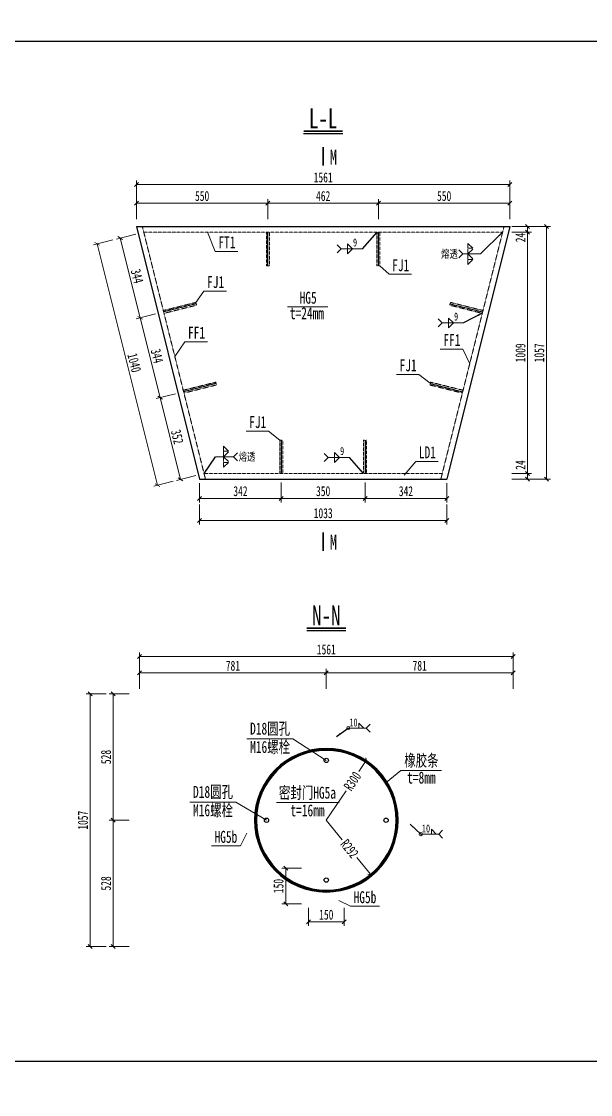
# Model space of a CAD drawing. Header units: millimetres. Extents: x -60009 to 63758, y -2164 to 95433.
# Drawn here: x 21420 to 23798, y 30159 to 34644 of the extents above; entities that cross this region are included whole.
import ezdxf
from ezdxf.enums import TextEntityAlignment as Align

# ---------------------------------------------------------------- set-up
doc = ezdxf.new("R2010")
doc.units = ezdxf.units.MM
doc.linetypes.add('DASHED', pattern=[0.75, 0.5, -0.25])
doc.layers.get('Defpoints').update_dxf_attribs({"color": 8})
for name, color, linetype, lineweight in [('Dim', 4, 'Continuous', 15), ('文字', 7, 'Continuous', 15), ('标注线及字体', 2, 'Continuous', 15), ('粗线', 3, 'Continuous', 35), ('细实线', 4, 'Continuous', 15), ('虚线', 7, 'DASHED', 15), ('钢板粗线', 1, 'Continuous', 25)]:
    doc.layers.add(name, color=color, linetype=linetype, lineweight=lineweight)
doc.layers.add('Text', color=4, linetype='Continuous')
doc.styles.add('111', font='仿宋_GB2312.TTF', dxfattribs={"width": 0.7})
doc.styles.add('BM_Dim', font='仿宋_GB2312.TTF', dxfattribs={"width": 0.85})
doc.styles.add('SMEDI', font='仿宋_GB2312.TTF', dxfattribs={"width": 0.75})
doc.styles.get("Standard").update_dxf_attribs({"font": '仿宋_GB2312.TTF'})
doc.dimstyles.new('200', dxfattribs={"dimscale": 0, "dimtxt": 2.5, "dimasz": 1, "dimexe": 1, "dimexo": 1, "dimgap": 0.6, "dimtad": 1, "dimdec": 0, "dimdsep": 46, "dimtxsty": '111', "dimblk": 'OBLIQUE', "dimcen": 0, "dimclrd": 4, "dimclre": 4, "dimclrt": 4, "dimadec": 1, "dimazin": 2, "dimtfac": 1, "dimtdec": 0, "dimtix": 1, "dimtmove": 2, "dimatfit": 3, "dimfxl": 4, "dimfxlon": 1, "dimtolj": 1, "dimlwd": -1, "dimlwe": -1, "dimarcsym": 0})
doc.dimstyles.new('MSteel_1.0_1.0', dxfattribs={"dimtxt": 3, "dimasz": 1.2, "dimexe": 1, "dimexo": 1, "dimgap": 1, "dimtad": 3, "dimtoh": 1, "dimdec": 0, "dimzin": 0, "dimdsep": 46, "dimtxsty": 'Standard', "dimblk": 'ARCHTICK', "dimcen": 0.09, "dimclrd": 3, "dimclre": 3, "dimadec": 0, "dimazin": 0, "dimtfac": 1, "dimtdec": 4, "dimtofl": 0, "dimtmove": 0, "dimatfit": 3, "dimfxl": 1, "dimtolj": 1, "dimtzin": 0, "dimarcsym": 0})

# ---------------------------------------------------------------- blocks, each defined once
blk = doc.blocks.new('_Oblique')
at = {"color": 0, "linetype": 'ByBlock', "lineweight": -2}
blk.add_line((-0.5, -0.5), (0.5, 0.5), dxfattribs=at)
blk = doc.blocks.new('*D271')
at = {"layer": 'Defpoints', "color": 0, "transparency": 16777216}
for p in [(21100.9, 67033.4), (21986.2, 67032), (21099.3, 66017.4), (21984.6, 66032), (21099.2, 65919.6)]:
    blk.add_point(p, dxfattribs=at)
at = {"layer": '细实线', "color": 4, "transparency": 16777216}
for p, q in [((21099.2, 65986.3), (21099.1, 65903)), ((21984.6, 65984.9), (21984.4, 65901.5))]:
    blk.add_line(p, q, dxfattribs=at)
blk.add_arc((-34515894092.1, -21492456430780), 21492484212182.8, 89.907985640573, 89.907985642933, dxfattribs=at)
at = {"layer": '细实线', "color": 4, "transparency": 16777216, "xscale": 16.66666666666666, "yscale": 16.66666666666666, "zscale": 16.66666666666666}
for p, rotation in [((21099.1, 65919.6), 179.9079856429328), ((21984.4, 65918.2), 359.9079856405726)]:
    blk.add_blockref('_Oblique', p, dxfattribs=dict(at, rotation=rotation))
at = {"layer": '细实线', "color": 4, "transparency": 16777216, "insert": (21541.8, 65948.7), "char_height": 41.67, "attachment_point": 5, "rotation": 359.908, "style": '111'}
blk.add_mtext('885', dxfattribs=at)
blk = doc.blocks.new('*D273')
at = {"layer": 'Defpoints', "color": 0, "transparency": 16777216}
for p in [(21101.2, 67117), (21100.9, 67033.4), (21986.2, 67032), (21099.3, 66017.4), (21984.6, 66032)]:
    blk.add_point(p, dxfattribs=at)
at = {"layer": '细实线', "color": 4, "transparency": 16777216}
for p, q in [((21100.9, 67050.4), (21101.1, 67133.7)), ((21986.3, 67049), (21986.4, 67132.3))]:
    blk.add_line(p, q, dxfattribs=at)
blk.add_arc((-34515894092.1, -21492456430780), 21492484213380.2, 89.907985640573, 89.907985642933, dxfattribs=at)
at = {"layer": '细实线', "color": 4, "transparency": 16777216, "xscale": 16.66666666666666, "yscale": 16.66666666666666, "zscale": 16.66666666666666}
for p, rotation in [((21101.1, 67117), 179.9079856429328), ((21986.4, 67115.6), 359.9079856405726)]:
    blk.add_blockref('_Oblique', p, dxfattribs=dict(at, rotation=rotation))
at = {"layer": '细实线', "color": 4, "transparency": 16777216, "insert": (21543.8, 67146.2), "char_height": 41.67, "attachment_point": 5, "rotation": 359.908, "style": '111'}
blk.add_mtext('885', dxfattribs=at)
blk = doc.blocks.new('*D1095')
at = {"layer": 'Defpoints', "color": 0}
for p in [(22449.8, 33884.1), (21900, 33786.9), (22449.8, 33762.9)]:
    blk.add_point(p, dxfattribs=at)
at = {"layer": '细实线', "color": 4}
for p, q in [((21900, 33817.4), (21900, 33900.7)), ((21900, 33884.1), (22449.8, 33884.1)), ((22449.8, 33817.4), (22449.8, 33900.7))]:
    blk.add_line(p, q, dxfattribs=at)
at = {"layer": '细实线', "color": 4, "xscale": 16.66666666666666, "yscale": 16.66666666666666, "zscale": 16.66666666666666, "rotation": 180}
blk.add_blockref('_Oblique', (21900, 33884.1), dxfattribs=at)
at = {"layer": '细实线', "color": 4, "xscale": 16.66666666666666, "yscale": 16.66666666666666, "zscale": 16.66666666666666}
blk.add_blockref('_Oblique', (22449.8, 33884.1), dxfattribs=at)
at = {"layer": '细实线', "color": 4, "insert": (22174.9, 33913.9), "char_height": 41.67, "attachment_point": 5, "style": '111'}
blk.add_mtext('\\A1;550', dxfattribs=at)
blk = doc.blocks.new('*D1096')
at = {"layer": 'Defpoints', "color": 0}
for p in [(22911.8, 33884.1), (22449.8, 33762.9), (22911.8, 33762.9)]:
    blk.add_point(p, dxfattribs=at)
at = {"layer": '细实线', "color": 4}
for p, q in [((22449.8, 33817.4), (22449.8, 33900.7)), ((22449.8, 33884.1), (22911.8, 33884.1)), ((22911.8, 33817.4), (22911.8, 33900.7))]:
    blk.add_line(p, q, dxfattribs=at)
at = {"layer": '细实线', "color": 4, "xscale": 16.66666666666666, "yscale": 16.66666666666666, "zscale": 16.66666666666666, "rotation": 180}
blk.add_blockref('_Oblique', (22449.8, 33884.1), dxfattribs=at)
at = {"layer": '细实线', "color": 4, "xscale": 16.66666666666666, "yscale": 16.66666666666666, "zscale": 16.66666666666666}
blk.add_blockref('_Oblique', (22911.8, 33884.1), dxfattribs=at)
at = {"layer": '细实线', "color": 4, "insert": (22680.8, 33913.9), "char_height": 41.67, "attachment_point": 5, "style": '111'}
blk.add_mtext('\\A1;462', dxfattribs=at)
blk = doc.blocks.new('*D1097')
at = {"layer": 'Defpoints', "color": 0}
for p in [(22911.8, 33884.1), (23461.5, 33786.9), (22911.8, 33762.9)]:
    blk.add_point(p, dxfattribs=at)
at = {"layer": '细实线', "color": 4}
for p, q in [((22911.8, 33817.4), (22911.8, 33900.7)), ((23461.5, 33884.1), (22911.8, 33884.1)), ((23461.5, 33817.4), (23461.5, 33900.7))]:
    blk.add_line(p, q, dxfattribs=at)
at = {"layer": '细实线', "color": 4, "xscale": 16.66666666666666, "yscale": 16.66666666666666, "zscale": 16.66666666666666, "rotation": 180}
blk.add_blockref('_Oblique', (22911.8, 33884.1), dxfattribs=at)
at = {"layer": '细实线', "color": 4, "xscale": 16.66666666666666, "yscale": 16.66666666666666, "zscale": 16.66666666666666}
blk.add_blockref('_Oblique', (23461.5, 33884.1), dxfattribs=at)
at = {"layer": '细实线', "color": 4, "insert": (23186.6, 33913.9), "char_height": 41.67, "attachment_point": 5, "style": '111'}
blk.add_mtext('\\A1;550', dxfattribs=at)
blk = doc.blocks.new('*D1098')
at = {"layer": 'Defpoints', "color": 0}
for p in [(23461.5, 33961.7), (21900, 33786.9), (23461.5, 33786.9)]:
    blk.add_point(p, dxfattribs=at)
at = {"layer": '细实线', "color": 4}
for p, q in [((21900, 33895), (21900, 33978.3)), ((21900, 33961.7), (23461.5, 33961.7)), ((23461.5, 33895), (23461.5, 33978.3))]:
    blk.add_line(p, q, dxfattribs=at)
at = {"layer": '细实线', "color": 4, "xscale": 16.66666666666666, "yscale": 16.66666666666666, "zscale": 16.66666666666666, "rotation": 180}
blk.add_blockref('_Oblique', (21900, 33961.7), dxfattribs=at)
at = {"layer": '细实线', "color": 4, "xscale": 16.66666666666666, "yscale": 16.66666666666666, "zscale": 16.66666666666666}
blk.add_blockref('_Oblique', (23461.5, 33961.7), dxfattribs=at)
at = {"layer": '细实线', "color": 4, "insert": (22680.8, 33991.5), "char_height": 41.67, "attachment_point": 5, "style": '111'}
blk.add_mtext('\\A1;1561', dxfattribs=at)
blk = doc.blocks.new('*D1099')
at = {"layer": 'Defpoints', "color": 0}
for p in [(21930.8, 33762.9), (22014.1, 33429.6), (21915.8, 33405)]:
    blk.add_point(p, dxfattribs=at)
at = {"layer": '细实线', "color": 4}
for p, q in [((21897.1, 33754.5), (21816.3, 33734.3)), ((21832.4, 33738.3), (21915.8, 33405)), ((21980.4, 33421.1), (21899.6, 33400.9))]:
    blk.add_line(p, q, dxfattribs=at)
at = {"layer": '细实线', "color": 4, "xscale": 16.66666666666666, "yscale": 16.66666666666666, "zscale": 16.66666666666666}
for p, rotation in [((21832.4, 33738.3), 104.0362434679324), ((21915.8, 33405), 284.0362434679324)]:
    blk.add_blockref('_Oblique', p, dxfattribs=dict(at, rotation=rotation))
at = {"layer": '细实线', "color": 4, "insert": (21903, 33578.9), "char_height": 41.67, "attachment_point": 5, "rotation": 284.0362, "style": '111'}
blk.add_mtext('\\A1;344', dxfattribs=at)
blk = doc.blocks.new('*D1100')
at = {"layer": 'Defpoints', "color": 0}
for p in [(22014.1, 33429.6), (21999.1, 33071.6), (22097.4, 33096.2)]:
    blk.add_point(p, dxfattribs=at)
at = {"layer": '细实线', "color": 4}
for p, q in [((21980.4, 33421.1), (21899.6, 33400.9)), ((21915.8, 33405), (21999.1, 33071.6)), ((22063.8, 33087.8), (21982.9, 33067.6))]:
    blk.add_line(p, q, dxfattribs=at)
at = {"layer": '细实线', "color": 4, "xscale": 16.66666666666666, "yscale": 16.66666666666666, "zscale": 16.66666666666666}
for p, rotation in [((21915.8, 33405), 104.0362434679329), ((21999.1, 33071.6), 284.0362434679329)]:
    blk.add_blockref('_Oblique', p, dxfattribs=dict(at, rotation=rotation))
at = {"layer": '细实线', "color": 4, "insert": (21986.4, 33245.5), "char_height": 41.67, "attachment_point": 5, "rotation": 284.0362, "style": '111'}
blk.add_mtext('\\A1;344', dxfattribs=at)
blk = doc.blocks.new('*D1101')
at = {"layer": 'Defpoints', "color": 0}
for p in [(22097.4, 33096.2), (22182.9, 32754.3), (22084.6, 32729.7)]:
    blk.add_point(p, dxfattribs=at)
at = {"layer": '细实线', "color": 4}
for p, q in [((22063.8, 33087.8), (21982.9, 33067.6)), ((21999.1, 33071.6), (22084.6, 32729.7)), ((22149.2, 32745.9), (22068.4, 32725.7))]:
    blk.add_line(p, q, dxfattribs=at)
at = {"layer": '细实线', "color": 4, "xscale": 16.66666666666666, "yscale": 16.66666666666666, "zscale": 16.66666666666666}
for p, rotation in [((21999.1, 33071.6), 104.0362434679101), ((22084.6, 32729.7), 284.0362434679101)]:
    blk.add_blockref('_Oblique', p, dxfattribs=dict(at, rotation=rotation))
at = {"layer": '细实线', "color": 4, "insert": (22070.8, 32907.9), "char_height": 41.67, "attachment_point": 5, "rotation": 284.0362, "style": '111'}
blk.add_mtext('\\A1;352', dxfattribs=at)
blk = doc.blocks.new('*D1102')
at = {"layer": 'Defpoints', "color": 0}
for p in [(21930.8, 33762.9), (22182.9, 32754.3), (21988.5, 32705.7)]:
    blk.add_point(p, dxfattribs=at)
at = {"layer": '细实线', "color": 4}
for p, q in [((21801, 33730.5), (21720.2, 33710.2)), ((21736.3, 33714.3), (21988.5, 32705.7)), ((22053.1, 32721.9), (21972.3, 32701.7))]:
    blk.add_line(p, q, dxfattribs=at)
at = {"layer": '细实线', "color": 4, "xscale": 16.66666666666666, "yscale": 16.66666666666666, "zscale": 16.66666666666666}
for p, rotation in [((21736.3, 33714.3), 104.0362434679266), ((21988.5, 32705.7), 284.0362434679266)]:
    blk.add_blockref('_Oblique', p, dxfattribs=dict(at, rotation=rotation))
at = {"layer": '细实线', "color": 4, "insert": (21891.3, 33217.2), "char_height": 41.67, "attachment_point": 5, "rotation": 284.0362, "style": '111'}
blk.add_mtext('\\A1;1040', dxfattribs=at)
blk = doc.blocks.new('*D1103')
at = {"layer": 'Defpoints', "color": 0}
for p in [(22505.8, 32754.3), (22164.2, 32730.3), (22505.8, 32650.5)]:
    blk.add_point(p, dxfattribs=at)
at = {"layer": '细实线', "color": 4}
for p, q in [((22164.2, 32713.6), (22164.2, 32633.8)), ((22505.8, 32717.1), (22505.8, 32633.8)), ((22164.2, 32650.5), (22505.8, 32650.5))]:
    blk.add_line(p, q, dxfattribs=at)
at = {"layer": '细实线', "color": 4, "xscale": 16.66666666666666, "yscale": 16.66666666666666, "zscale": 16.66666666666666, "rotation": 180}
blk.add_blockref('_Oblique', (22164.2, 32650.5), dxfattribs=at)
at = {"layer": '细实线', "color": 4, "xscale": 16.66666666666666, "yscale": 16.66666666666666, "zscale": 16.66666666666666}
blk.add_blockref('_Oblique', (22505.8, 32650.5), dxfattribs=at)
at = {"layer": '细实线', "color": 4, "insert": (22335, 32680.3), "char_height": 41.67, "attachment_point": 5, "style": '111'}
blk.add_mtext('\\A1;342', dxfattribs=at)
blk = doc.blocks.new('*D1104')
at = {"layer": 'Defpoints', "color": 0}
for p in [(22505.8, 32754.3), (22855.8, 32754.3), (22855.8, 32650.5)]:
    blk.add_point(p, dxfattribs=at)
at = {"layer": '细实线', "color": 4}
for p, q in [((22505.8, 32717.1), (22505.8, 32633.8)), ((22855.8, 32717.1), (22855.8, 32633.8)), ((22505.8, 32650.5), (22855.8, 32650.5))]:
    blk.add_line(p, q, dxfattribs=at)
at = {"layer": '细实线', "color": 4, "xscale": 16.66666666666666, "yscale": 16.66666666666666, "zscale": 16.66666666666666, "rotation": 180}
blk.add_blockref('_Oblique', (22505.8, 32650.5), dxfattribs=at)
at = {"layer": '细实线', "color": 4, "xscale": 16.66666666666666, "yscale": 16.66666666666666, "zscale": 16.66666666666666}
blk.add_blockref('_Oblique', (22855.8, 32650.5), dxfattribs=at)
at = {"layer": '细实线', "color": 4, "insert": (22680.8, 32680.3), "char_height": 41.67, "attachment_point": 5, "style": '111'}
blk.add_mtext('\\A1;350', dxfattribs=at)
blk = doc.blocks.new('*D1105')
at = {"layer": 'Defpoints', "color": 0}
for p in [(22855.8, 32754.3), (23197.5, 32730.9), (22855.8, 32650.5)]:
    blk.add_point(p, dxfattribs=at)
at = {"layer": '细实线', "color": 4}
for p, q in [((22855.8, 32717.1), (22855.8, 32633.8)), ((23197.5, 32714.3), (23197.5, 32633.8)), ((23197.5, 32650.5), (22855.8, 32650.5))]:
    blk.add_line(p, q, dxfattribs=at)
at = {"layer": '细实线', "color": 4, "xscale": 16.66666666666666, "yscale": 16.66666666666666, "zscale": 16.66666666666666, "rotation": 180}
blk.add_blockref('_Oblique', (22855.8, 32650.5), dxfattribs=at)
at = {"layer": '细实线', "color": 4, "xscale": 16.66666666666666, "yscale": 16.66666666666666, "zscale": 16.66666666666666}
blk.add_blockref('_Oblique', (23197.5, 32650.5), dxfattribs=at)
at = {"layer": '细实线', "color": 4, "insert": (23026.6, 32680.3), "char_height": 41.67, "attachment_point": 5, "style": '111'}
blk.add_mtext('\\A1;342', dxfattribs=at)
blk = doc.blocks.new('*D1106')
at = {"layer": 'Defpoints', "color": 0}
for p in [(22164.2, 32730.3), (23197.5, 32730.9), (23197.5, 32558.5)]:
    blk.add_point(p, dxfattribs=at)
at = {"layer": '细实线', "color": 4}
for p, q in [((22164.2, 32625.2), (22164.2, 32541.8)), ((23197.5, 32625.2), (23197.5, 32541.8)), ((22164.2, 32558.5), (23197.5, 32558.5))]:
    blk.add_line(p, q, dxfattribs=at)
at = {"layer": '细实线', "color": 4, "xscale": 16.66666666666666, "yscale": 16.66666666666666, "zscale": 16.66666666666666, "rotation": 180}
blk.add_blockref('_Oblique', (22164.2, 32558.5), dxfattribs=at)
at = {"layer": '细实线', "color": 4, "xscale": 16.66666666666666, "yscale": 16.66666666666666, "zscale": 16.66666666666666}
blk.add_blockref('_Oblique', (23197.5, 32558.5), dxfattribs=at)
at = {"layer": '细实线', "color": 4, "insert": (22680.9, 32588.3), "char_height": 41.67, "attachment_point": 5, "style": '111'}
blk.add_mtext('\\A1;1033', dxfattribs=at)
blk = doc.blocks.new('*D1107')
at = {"layer": 'Defpoints', "color": 0}
for p in [(23387, 33762.9), (23143.1, 32754.3), (23535.5, 32754.3)]:
    blk.add_point(p, dxfattribs=at)
at = {"layer": '细实线', "color": 4}
for p, q in [((23468.9, 33762.9), (23552.2, 33762.9)), ((23535.5, 33762.9), (23535.5, 32754.3)), ((23468.9, 32754.3), (23552.2, 32754.3))]:
    blk.add_line(p, q, dxfattribs=at)
at = {"layer": '细实线', "color": 4, "xscale": 16.66666666666666, "yscale": 16.66666666666666, "zscale": 16.66666666666666}
for p, rotation in [((23535.5, 33762.9), 90), ((23535.5, 32754.3), 270)]:
    blk.add_blockref('_Oblique', p, dxfattribs=dict(at, rotation=rotation))
at = {"layer": '细实线', "color": 4, "insert": (23505.7, 33258.6), "char_height": 41.67, "attachment_point": 5, "rotation": 90, "style": '111'}
blk.add_mtext('\\A1;1009', dxfattribs=at)
blk = doc.blocks.new('*D1108')
at = {"layer": 'Defpoints', "color": 0}
for p in [(23387.5, 33786.9), (23535.5, 33786.9), (23387, 33762.9)]:
    blk.add_point(p, dxfattribs=at)
at = {"layer": '细实线', "color": 4}
for p, q in [((23468.9, 33786.9), (23552.2, 33786.9)), ((23535.5, 33762.9), (23535.5, 33786.9)), ((23468.9, 33762.9), (23552.2, 33762.9))]:
    blk.add_line(p, q, dxfattribs=at)
at = {"layer": '细实线', "color": 4, "xscale": 16.66666666666666, "yscale": 16.66666666666666, "zscale": 16.66666666666666}
for p, rotation in [((23535.5, 33786.9), 90), ((23535.5, 33762.9), 270)]:
    blk.add_blockref('_Oblique', p, dxfattribs=dict(at, rotation=rotation))
at = {"layer": '细实线', "color": 4, "insert": (23505.7, 33740.4), "char_height": 41.67, "attachment_point": 5, "rotation": 90, "style": '111'}
blk.add_mtext('\\A1;24', dxfattribs=at)
blk = doc.blocks.new('*D1109')
at = {"layer": 'Defpoints', "color": 0}
for p in [(23143.1, 32754.3), (23535.5, 32754.3), (23142.5, 32730.3)]:
    blk.add_point(p, dxfattribs=at)
at = {"layer": '细实线', "color": 4}
for p, q in [((23468.9, 32754.3), (23552.2, 32754.3)), ((23535.5, 32730.3), (23535.5, 32754.3)), ((23468.9, 32730.3), (23552.2, 32730.3))]:
    blk.add_line(p, q, dxfattribs=at)
at = {"layer": '细实线', "color": 4, "xscale": 16.66666666666666, "yscale": 16.66666666666666, "zscale": 16.66666666666666}
for p, rotation in [((23535.5, 32754.3), 90), ((23535.5, 32730.3), 270)]:
    blk.add_blockref('_Oblique', p, dxfattribs=dict(at, rotation=rotation))
at = {"layer": '细实线', "color": 4, "insert": (23505.7, 32789.7), "char_height": 41.67, "attachment_point": 5, "rotation": 90, "style": '111'}
blk.add_mtext('\\A1;24', dxfattribs=at)
blk = doc.blocks.new('*D1110')
at = {"layer": 'Defpoints', "color": 0}
for p in [(23387.5, 33786.9), (23142.5, 32730.3), (23614, 32730.3)]:
    blk.add_point(p, dxfattribs=at)
at = {"layer": '细实线', "color": 4}
for p, q in [((23547.3, 33786.9), (23630.7, 33786.9)), ((23614, 33786.9), (23614, 32730.3)), ((23547.3, 32730.3), (23630.7, 32730.3))]:
    blk.add_line(p, q, dxfattribs=at)
at = {"layer": '细实线', "color": 4, "xscale": 16.66666666666666, "yscale": 16.66666666666666, "zscale": 16.66666666666666}
for p, rotation in [((23614, 33786.9), 90), ((23614, 32730.3), 270)]:
    blk.add_blockref('_Oblique', p, dxfattribs=dict(at, rotation=rotation))
at = {"layer": '细实线', "color": 4, "insert": (23584.2, 33258.6), "char_height": 41.67, "attachment_point": 5, "rotation": 90, "style": '111'}
blk.add_mtext('\\A1;1057', dxfattribs=at)
blk = doc.blocks.new('_ArchTick')
at = {"color": 0, "linetype": 'ByBlock', "const_width": 0.15}
blk.add_lwpolyline([(-0.5, -0.5), (0.5, 0.5)], dxfattribs=at)
blk = doc.blocks.new('全融透2')
at = {"layer": 'Dim'}
blk.add_line((0, 0), (-4.48, 0), dxfattribs=at)
for points in [[(-5.48, 1), (-4.48, 0), (-5.48, -1)], [(-2, 1.21), (-3.23, 0), (-3.23, 1.21)], [(-2, -1.21), (-3.23, 0), (-3.23, -1.21)]]:
    blk.add_lwpolyline(points, dxfattribs=at)
for points in [[(-3.23, 2.65), (-3.23, 1.41), (-2, 1.41)], [(-3.23, -2.65), (-3.23, -1.41), (-2, -1.41)]]:
    blk.add_lwpolyline(points, close=True, dxfattribs=at)
at = {"layer": 'Text', "style": 'SMEDI', "width": 0.75}
blk.add_text('熔透', height=2, dxfattribs=at).set_placement((-9.92, 0), align=Align.MIDDLE_LEFT)
blk = doc.blocks.new('全融透1')
at = {"layer": 'Dim'}
blk.add_line((0, 0), (4.48, 0), dxfattribs=at)
for points in [[(2, 2.65), (2, 1.41), (3.23, 1.41)], [(2, -2.65), (2, -1.41), (3.23, -1.41)]]:
    blk.add_lwpolyline(points, close=True, dxfattribs=at)
for points in [[(3.23, 1.21), (2, 0), (2, 1.21)], [(3.23, -1.21), (2, 0), (2, -1.21)], [(5.48, 1), (4.48, 0), (5.48, -1)]]:
    blk.add_lwpolyline(points, dxfattribs=at)
at = {"layer": 'Text', "style": 'SMEDI', "width": 0.75}
blk.add_text('熔透', height=2, dxfattribs=at).set_placement((5.77, 0), align=Align.MIDDLE_LEFT)
blk = doc.blocks.new('角焊缝1')
at = {"layer": 'Dim'}
blk.add_line((-3101.17, 370.22), (-3106.48, 370.22), dxfattribs=at)
blk.add_lwpolyline([(-3104.91, 371.45), (-3104.91, 368.99), (-3103.68, 370.22)], close=True, dxfattribs=at)
blk.add_lwpolyline([(-3107.48, 369.22), (-3106.48, 370.22), (-3107.48, 371.22)], dxfattribs=at)
blk = doc.blocks.new('*D1845')
at = {"layer": 'Defpoints', "color": 0}
for p in [(22524.1, 31105.3), (22618.9, 31105.3), (22618.9, 30955.3)]:
    blk.add_point(p, dxfattribs=at)
at = {"layer": '细实线', "color": 4}
for p, q in [((22590.8, 31105.3), (22507.4, 31105.3)), ((22524.1, 30955.3), (22524.1, 31105.3)), ((22590.8, 30955.3), (22507.4, 30955.3))]:
    blk.add_line(p, q, dxfattribs=at)
at = {"layer": '细实线', "color": 4, "xscale": 16.66666666666666, "yscale": 16.66666666666666, "zscale": 16.66666666666666}
for p, rotation in [((22524.1, 31105.3), 90), ((22524.1, 30955.3), 270)]:
    blk.add_blockref('_Oblique', p, dxfattribs=dict(at, rotation=rotation))
at = {"layer": '细实线', "color": 4, "insert": (22494.3, 31030.3), "char_height": 41.67, "attachment_point": 5, "rotation": 90, "style": '111'}
blk.add_mtext('\\A1;150', dxfattribs=at)
blk = doc.blocks.new('*D1846')
at = {"layer": 'Defpoints', "color": 0}
for p in [(22618.9, 30955.3), (22768.9, 30955.3), (22768.9, 30880.7)]:
    blk.add_point(p, dxfattribs=at)
at = {"layer": '细实线', "color": 4}
for p, q in [((22618.9, 30938.7), (22618.9, 30864)), ((22768.9, 30938.7), (22768.9, 30864)), ((22618.9, 30880.7), (22768.9, 30880.7))]:
    blk.add_line(p, q, dxfattribs=at)
at = {"layer": '细实线', "color": 4, "xscale": 16.66666666666666, "yscale": 16.66666666666666, "zscale": 16.66666666666666, "rotation": 180}
blk.add_blockref('_Oblique', (22618.9, 30880.7), dxfattribs=at)
at = {"layer": '细实线', "color": 4, "xscale": 16.66666666666666, "yscale": 16.66666666666666, "zscale": 16.66666666666666}
blk.add_blockref('_Oblique', (22768.9, 30880.7), dxfattribs=at)
at = {"layer": '细实线', "color": 4, "insert": (22693.9, 30910.5), "char_height": 41.67, "attachment_point": 5, "style": '111'}
blk.add_mtext('\\A1;150', dxfattribs=at)
blk = doc.blocks.new('*D1847')
at = {"layer": 'Defpoints', "color": 0}
for p in [(22693.9, 31305.3), (22878.7, 31079.2)]:
    blk.add_point(p, dxfattribs=at)
at = {"layer": '细实线', "color": 4}
for p, q in [((22760.9, 31223.3), (22693.9, 31305.3)), ((22821.3, 31149.5), (22878.7, 31079.2))]:
    blk.add_line(p, q, dxfattribs=at)
at = {"layer": '细实线', "color": 4, "xscale": 16.66666666666666, "yscale": 16.66666666666666, "zscale": 16.66666666666666, "rotation": 309.2574396722361}
blk.add_blockref('_Oblique', (22878.7, 31079.2), dxfattribs=at)
at = {"layer": '细实线', "color": 4, "insert": (22791.1, 31186.4), "char_height": 41.67, "attachment_point": 5, "rotation": 309.2574, "style": '111'}
blk.add_mtext('\\A1;R292', dxfattribs=at)
blk = doc.blocks.new('*D1848')
at = {"layer": 'Defpoints', "color": 0}
for p in [(22861.2, 31554.4), (22693.9, 31305.3)]:
    blk.add_point(p, dxfattribs=at)
at = {"layer": '细实线', "color": 4}
for p, q in [((22830.4, 31508.5), (22861.2, 31554.4)), ((22776.5, 31428.3), (22693.9, 31305.3))]:
    blk.add_line(p, q, dxfattribs=at)
at = {"layer": '细实线', "color": 4, "xscale": 16.66666666666666, "yscale": 16.66666666666666, "zscale": 16.66666666666666, "rotation": 56.10754527987866}
blk.add_blockref('_Oblique', (22861.2, 31554.4), dxfattribs=at)
at = {"layer": '细实线', "color": 4, "insert": (22803.4, 31468.4), "char_height": 41.67, "attachment_point": 5, "rotation": 56.1075, "style": '111'}
blk.add_mtext('\\A1;R300', dxfattribs=at)
blk = doc.blocks.new('*D1849')
at = {"layer": 'Defpoints', "color": 0}
for p in [(21913.2, 31921), (21913.2, 31833.6), (22693.9, 31305.3)]:
    blk.add_point(p, dxfattribs=at)
at = {"layer": '细实线', "color": 4}
for p, q in [((21913.2, 31854.4), (21913.2, 31937.7)), ((22693.9, 31854.4), (22693.9, 31937.7)), ((22693.9, 31921), (21913.2, 31921))]:
    blk.add_line(p, q, dxfattribs=at)
at = {"layer": '细实线', "color": 4, "xscale": 16.66666666666666, "yscale": 16.66666666666666, "zscale": 16.66666666666666, "rotation": 180}
blk.add_blockref('_Oblique', (21913.2, 31921), dxfattribs=at)
at = {"layer": '细实线', "color": 4, "xscale": 16.66666666666666, "yscale": 16.66666666666666, "zscale": 16.66666666666666}
blk.add_blockref('_Oblique', (22693.9, 31921), dxfattribs=at)
at = {"layer": '细实线', "color": 4, "insert": (22303.5, 31950.8), "char_height": 41.67, "attachment_point": 5, "style": '111'}
blk.add_mtext('\\A1;781', dxfattribs=at)
blk = doc.blocks.new('*D1850')
at = {"layer": 'Defpoints', "color": 0}
for p in [(23474.6, 31921), (23474.6, 31833.6), (22693.9, 31305.3)]:
    blk.add_point(p, dxfattribs=at)
at = {"layer": '细实线', "color": 4}
for p, q in [((22693.9, 31854.4), (22693.9, 31937.7)), ((23474.6, 31854.4), (23474.6, 31937.7)), ((22693.9, 31921), (23474.6, 31921))]:
    blk.add_line(p, q, dxfattribs=at)
at = {"layer": '细实线', "color": 4, "xscale": 16.66666666666666, "yscale": 16.66666666666666, "zscale": 16.66666666666666, "rotation": 180}
blk.add_blockref('_Oblique', (22693.9, 31921), dxfattribs=at)
at = {"layer": '细实线', "color": 4, "xscale": 16.66666666666666, "yscale": 16.66666666666666, "zscale": 16.66666666666666}
blk.add_blockref('_Oblique', (23474.6, 31921), dxfattribs=at)
at = {"layer": '细实线', "color": 4, "insert": (23084.3, 31950.8), "char_height": 41.67, "attachment_point": 5, "style": '111'}
blk.add_mtext('\\A1;781', dxfattribs=at)
blk = doc.blocks.new('*D1851')
at = {"layer": 'Defpoints', "color": 0}
for p in [(21913.2, 31988.9), (21913.2, 31901.5), (23474.6, 31833.6)]:
    blk.add_point(p, dxfattribs=at)
at = {"layer": '细实线', "color": 4}
for p, q in [((21913.2, 31922.2), (21913.2, 32005.6)), ((23474.6, 31988.9), (21913.2, 31988.9)), ((23474.6, 31922.2), (23474.6, 32005.6))]:
    blk.add_line(p, q, dxfattribs=at)
at = {"layer": '细实线', "color": 4, "xscale": 16.66666666666666, "yscale": 16.66666666666666, "zscale": 16.66666666666666, "rotation": 180}
blk.add_blockref('_Oblique', (21913.2, 31988.9), dxfattribs=at)
at = {"layer": '细实线', "color": 4, "xscale": 16.66666666666666, "yscale": 16.66666666666666, "zscale": 16.66666666666666}
blk.add_blockref('_Oblique', (23474.6, 31988.9), dxfattribs=at)
at = {"layer": '细实线', "color": 4, "insert": (22693.9, 32018.7), "char_height": 41.67, "attachment_point": 5, "style": '111'}
blk.add_mtext('\\A1;1561', dxfattribs=at)
blk = doc.blocks.new('*D1852')
at = {"layer": 'Defpoints', "color": 0}
for p in [(21802.9, 31833.6), (22693.9, 31833.6), (22693.9, 31305.3)]:
    blk.add_point(p, dxfattribs=at)
at = {"layer": '细实线', "color": 4}
for p, q in [((21869.6, 31833.6), (21786.2, 31833.6)), ((21802.9, 31305.3), (21802.9, 31833.6)), ((21869.6, 31305.3), (21786.2, 31305.3))]:
    blk.add_line(p, q, dxfattribs=at)
at = {"layer": '细实线', "color": 4, "xscale": 16.66666666666666, "yscale": 16.66666666666666, "zscale": 16.66666666666666}
for p, rotation in [((21802.9, 31833.6), 90), ((21802.9, 31305.3), 270)]:
    blk.add_blockref('_Oblique', p, dxfattribs=dict(at, rotation=rotation))
at = {"layer": '细实线', "color": 4, "insert": (21773.1, 31569.5), "char_height": 41.67, "attachment_point": 5, "rotation": 90, "style": '111'}
blk.add_mtext('\\A1;528', dxfattribs=at)
blk = doc.blocks.new('*D1853')
at = {"layer": 'Defpoints', "color": 0}
for p in [(22693.9, 31305.3), (21802.9, 30777.1), (22692, 30777.1)]:
    blk.add_point(p, dxfattribs=at)
at = {"layer": '细实线', "color": 4}
for p, q in [((21869.6, 31305.3), (21786.2, 31305.3)), ((21802.9, 31305.3), (21802.9, 30777.1)), ((21869.6, 30777.1), (21786.2, 30777.1))]:
    blk.add_line(p, q, dxfattribs=at)
at = {"layer": '细实线', "color": 4, "xscale": 16.66666666666666, "yscale": 16.66666666666666, "zscale": 16.66666666666666}
for p, rotation in [((21802.9, 31305.3), 90), ((21802.9, 30777.1), 270)]:
    blk.add_blockref('_Oblique', p, dxfattribs=dict(at, rotation=rotation))
at = {"layer": '细实线', "color": 4, "insert": (21773.1, 31041.2), "char_height": 41.67, "attachment_point": 5, "rotation": 90, "style": '111'}
blk.add_mtext('\\A1;528', dxfattribs=at)
blk = doc.blocks.new('*D1854')
at = {"layer": 'Defpoints', "color": 0}
for p in [(22693.9, 31833.6), (21706.4, 30777.1), (22692, 30777.1)]:
    blk.add_point(p, dxfattribs=at)
at = {"layer": '细实线', "color": 4}
for p, q in [((21773.1, 31833.6), (21689.7, 31833.6)), ((21706.4, 31833.6), (21706.4, 30777.1)), ((21773.1, 30777.1), (21689.7, 30777.1))]:
    blk.add_line(p, q, dxfattribs=at)
at = {"layer": '细实线', "color": 4, "xscale": 16.66666666666666, "yscale": 16.66666666666666, "zscale": 16.66666666666666}
for p, rotation in [((21706.4, 31833.6), 90), ((21706.4, 30777.1), 270)]:
    blk.add_blockref('_Oblique', p, dxfattribs=dict(at, rotation=rotation))
at = {"layer": '细实线', "color": 4, "insert": (21676.6, 31305.3), "char_height": 41.67, "attachment_point": 5, "rotation": 90, "style": '111'}
blk.add_mtext('\\A1;1057', dxfattribs=at)

msp = doc.modelspace()

# ---------------------------------------------------------------- hatches: boundary and pattern name
at = {"layer": '细实线'}
h = msp.add_hatch(dxfattribs=at)
h.set_pattern_fill('ANSI31', color=8, angle=53.30033)
h.paths.add_polyline_path([(22393.9, 31305.3, 1), (22993.9, 31305.3, 1)])
h.paths.add_polyline_path([(22401.9, 31305.3, 1), (22985.9, 31305.3, 1)], flags=16)

# ---------------------------------------------------------------- linework, layer by layer
for p, q in [((22599.1, 34175.2), (22762.5, 34175.2)), ((22612.2, 32097.8), (22775.6, 32097.8))]:
    msp.add_line(p, q)
at = {"const_width": 6}
for points in [[(22599.1, 34185.2), (22762.5, 34185.2)], [(22612.2, 32107.8), (22775.6, 32107.8)]]:
    msp.add_lwpolyline(points, dxfattribs=at)
at = {"layer": 'Defpoints'}
for p, q in [((22449.8, 33622.9), (22449.8, 33762.9)), ((22911.8, 33622.9), (22911.8, 33762.9)), ((22149.9, 33463.5), (22014.1, 33429.6)), ((23211.6, 33463.5), (23347.4, 33429.6)), ((22233.3, 33130.2), (22097.4, 33096.2)), ((23128.3, 33130.2), (23264.1, 33096.2)), ((22505.8, 32894.3), (22505.8, 32754.3)), ((22855.8, 32894.3), (22855.8, 32754.3))]:
    msp.add_line(p, q, dxfattribs=at)
msp.add_lwpolyline([(19183.2, 34560.8), (25599.8, 34560.8), (25599.8, 30297.5), (19183.2, 30297.5)], close=True, dxfattribs=at)
at = {"layer": 'Dim'}
for p, q in [((22785.8, 31690.6), (22860.5, 31690.6)), ((23088.9, 31247.3), (23163.6, 31247.3))]:
    msp.add_line(p, q, dxfattribs=at)
for points in [[(22830.1, 31711.1), (22830.1, 31690.6), (22850.7, 31690.6)], [(23133.3, 31267.8), (23133.3, 31247.3), (23153.8, 31247.3)]]:
    msp.add_lwpolyline(points, close=True, dxfattribs=at)
for points in [[(22877.1, 31707.3), (22860.5, 31690.6), (22877.1, 31673.9)], [(23180.2, 31264), (23163.6, 31247.3), (23180.2, 31230.6)]]:
    msp.add_lwpolyline(points, dxfattribs=at)
for centre in [(22785.8, 31690.6), (23088.9, 31247.3)]:
    msp.add_circle(centre, 6.71, dxfattribs=at)
at = {"layer": '粗线'}
for p, q in [((22680.8, 34041.3), (22680.8, 34118.1)), ((22680.8, 32431.4), (22680.8, 32508.2))]:
    msp.add_line(p, q, dxfattribs=at)
at = {"layer": '细实线'}
for p, q in [((22229.8, 33682.8), (22196.8, 33762.9)), ((22229.8, 33682.8), (22323.9, 33682.8)), ((22956.3, 33586.8), (22917.8, 33622.9)), ((22956.3, 33586.8), (23050.4, 33586.8)), ((22182.3, 33516.5), (22148.5, 33469.3)), ((22182.3, 33516.5), (22276.3, 33516.5)), ((22531.4, 33451), (22699.6, 33451)), ((22102.6, 33304.5), (22060.5, 33244)), ((22102.6, 33304.5), (22196.7, 33304.5)), ((23170.1, 33274.1), (23264.2, 33274.1)), ((23264.2, 33274.1), (23293.2, 33212.6)), ((22987.1, 33168.5), (23081.2, 33168.5)), ((23081.2, 33168.5), (23128.5, 33131.6)), ((22358.4, 32931.2), (22452.5, 32931.2)), ((22452.5, 32931.2), (22499.8, 32894.3)), ((23067.6, 32804.7), (23020, 32747.9)), ((23067.6, 32804.7), (23161.7, 32804.7)), ((22361.6, 31645), (22553.6, 31645)), ((22553.6, 31645), (22693.9, 31555.3)), ((23005.9, 31513.8), (22944.1, 31463.1)), ((23005.9, 31513.8), (23175.8, 31513.8)), ((22123.1, 31380.6), (22315.1, 31380.6)), ((22315.1, 31380.6), (22443.9, 31305.3)), ((22485.2, 31379.2), (22747.3, 31379.2)), ((22334.7, 31197.8), (22361.3, 31251.1)), ((22213.8, 31197.8), (22334.7, 31197.8)), ((22795.1, 30945.5), (22746.1, 30970.1)), ((22795.1, 30945.5), (22916, 30945.5))]:
    msp.add_line(p, q, dxfattribs=at)
at = {"layer": '虚线', "ltscale": 2}
for p, q in [((22188.9, 32730.3), (21924.8, 33786.9)), ((23172.6, 32730.3), (23436.8, 33786.9)), ((21930.8, 33762.9), (23430.8, 33762.9)), ((22182.9, 32754.3), (23178.6, 32754.3))]:
    msp.add_line(p, q, dxfattribs=at)
for points in [[(22443.8, 33762.9), (22443.8, 33622.9), (22455.8, 33622.9), (22455.8, 33762.9)], [(22905.8, 33762.9), (22905.8, 33622.9), (22917.8, 33622.9), (22917.8, 33762.9)], [(22015.6, 33423.7), (22151.4, 33457.7), (22148.5, 33469.3), (22012.7, 33435.4)], [(23346, 33423.7), (23210.2, 33457.7), (23213.1, 33469.3), (23348.9, 33435.4)], [(22098.9, 33090.4), (22234.7, 33124.4), (22231.8, 33136), (22096, 33102.1)], [(23262.7, 33090.4), (23126.8, 33124.4), (23129.7, 33136), (23265.6, 33102.1)], [(22499.8, 32754.3), (22499.8, 32894.3), (22511.8, 32894.3), (22511.8, 32754.3)], [(22849.8, 32754.3), (22849.8, 32894.3), (22861.8, 32894.3), (22861.8, 32754.3)]]:
    msp.add_lwpolyline(points, dxfattribs=at)
at = {"layer": '钢板粗线'}
for p, q in [((21900, 33786.9), (23461.5, 33786.9)), ((21900, 33786.9), (22164.2, 32730.3)), ((23461.5, 33786.9), (23197.4, 32730.3)), ((22164.2, 32730.3), (23197.4, 32730.3))]:
    msp.add_line(p, q, dxfattribs=at)
at = {"layer": '钢板粗线', "extrusion": (0, 0, -1)}
for radius in [300, 292]:
    msp.add_circle((-22693.9, 31305.3), radius, dxfattribs=at)
at = {"layer": '钢板粗线'}
for centre in [(22693.9, 31555.3), (22443.9, 31305.3), (22943.9, 31305.3), (22693.9, 31055.3)]:
    msp.add_circle(centre, 9, dxfattribs=at)

# ---------------------------------------------------------------- block references
at = {"layer": '细实线', "xscale": 16.66666666666666, "yscale": 16.66666666666666, "zscale": 16.66666666666666}
for name, p in [('角焊缝1', (74530.8, 27522.9)), ('全融透2', (23339.1, 33671.9)), ('角焊缝1', (74953.1, 27213.1)), ('全融透1', (22231.2, 32824.4)), ('角焊缝1', (74476.7, 26651.1))]:
    msp.add_blockref(name, p, dxfattribs=at)

# ---------------------------------------------------------------- texts
at = {"layer": 'Text', "style": 'SMEDI', "width": 0.75}
for s, height, p in [('9', 33.3, (22805.6, 33720.1)), ('9', 33.3, (23227.9, 33410.3)), ('9', 33.3, (22751.5, 32848.4)), ('10', 33.33, (22790.6, 31713.9)), ('10', 33.33, (23093.7, 31270.7))]:
    msp.add_text(s, height=height, dxfattribs=at).set_placement(p, align=Align.MIDDLE_LEFT)
at = {"layer": '文字', "style": 'BM_Dim', "width": 0.7}
for p in [(22723.6, 34045.5), (22723.6, 32435.6)]:
    msp.add_text('M', height=62.5, dxfattribs=at).set_placement(p, align=Align.CENTER)
for s, p in [('FT1', (22278.6, 33681)), ('FJ1', (23005.1, 33584.9)), ('FJ1', (22231.1, 33514.6)), ('HG5', (22618, 33449.1)), ('t=24mm', (22612.9, 33384.3)), ('FF1', (22151.4, 33302.6)), ('FF1', (23218.9, 33272.2)), ('FJ1', (23035.9, 33166.6)), ('FJ1', (22407.3, 32929.4)), ('LD1', (23116.5, 32802.9)), ('D18圆孔', (22458.8, 31648.4)), ('M16螺栓', (22458.8, 31571.6)), ('橡胶条', (23091.4, 31515.1)), ('t=8mm', (23091.4, 31443.6)), ('D18圆孔', (22220.3, 31383.9)), ('密封门HG5a', (22615.2, 31380.5)), ('M16螺栓', (22220.3, 31307.1)), ('t=16mm', (22615.2, 31306.6)), ('HG5b', (22274.3, 31195.9)), ('HG5b', (22855.6, 30943.7))]:
    msp.add_text(s, height=50, dxfattribs=at).set_placement(p, align=Align.BOTTOM_CENTER)
at = {"layer": '标注线及字体', "style": '111', "width": 0.7}
for s, p in [('L-L', (22680.8, 34238.6)), ('N-N', (22693.9, 32161.2))]:
    msp.add_text(s, height=83.33, dxfattribs=at).set_placement(p, align=Align.MIDDLE)

# ---------------------------------------------------------------- dimensions: what is measured, and where the dimension line sits
at = {"layer": '细实线'}
for base, picture, middle in [((21101.2, 67117), '*D273', (21543.8, 67146.2)), ((21099.2, 65919.6), '*D271', (21541.8, 65948.7))]:
    dim = msp.add_angular_dim_2l(base=base, line1=((21099.3, 66017.4), (21100.9, 67033.4)), line2=((21986.2, 67032), (21984.6, 66032)), text='885', dimstyle='200', override={"dimscale": 16.666667, "dimtxsty": '111', "dimblk": 'Oblique'}, dxfattribs=at)
    dim.commit()
    dim.dimension.update_dxf_attribs({"geometry": picture, "text_midpoint": middle})
for base, p1, p2, override, picture, middle in [((23461.5127, 33961.6784), (21900.0354, 33786.8973), (23461.5127, 33786.8973), {"dimscale": 16.666667}, '*D1098', (22680.774, 33991.4982)), ((22449.8, 33884.1), (21900, 33786.9), (22449.8, 33762.9), {"dimscale": 16.666667}, '*D1095', (22174.9, 33913.9)), ((22911.8, 33884.1), (22449.8, 33762.9), (22911.8, 33762.9), {"dimscale": 16.666667}, '*D1096', (22680.8, 33913.9)), ((22505.8, 32650.5), (22164.2, 32730.3), (22505.8, 32754.3), {"dimscale": 16.666667, "dimblk": 'Oblique'}, '*D1103', (22335, 32680.3)), ((22855.8, 32650.5), (22505.8, 32754.3), (22855.8, 32754.3), {"dimscale": 16.666667, "dimblk": 'Oblique'}, '*D1104', (22680.8, 32680.3)), ((23197.5, 32558.5), (22164.2, 32730.3), (23197.5, 32730.9), {"dimscale": 16.666667, "dimblk": 'Oblique'}, '*D1106', (22680.9, 32588.3)), ((21913.2, 31988.9), (23474.6, 31833.6), (21913.2, 31901.5), {"dimscale": 16.666667}, '*D1851', (22693.9, 32018.7)), ((21913.2, 31921), (22693.9, 31305.3), (21913.2, 31833.6), {"dimscale": 16.666667}, '*D1849', (22303.5, 31950.8)), ((22768.9, 30880.7), (22618.9, 30955.3), (22768.9, 30955.3), {"dimscale": 16.666667}, '*D1846', (22693.9, 30910.5))]:
    dim = msp.add_linear_dim(base=base, p1=p1, p2=p2, dimstyle='200', override=override, dxfattribs=at)
    dim.commit()
    dim.dimension.update_dxf_attribs({"geometry": picture, "text_midpoint": middle})
for base, p1, p2, angle, override, picture, middle in [((22911.8, 33884.1), (23461.5, 33786.9), (22911.8, 33762.9), 180, {"dimscale": 16.666667}, '*D1097', (23186.6, 33913.9)), ((23614, 32730.3), (23387.5, 33786.9), (23142.5, 32730.3), 90, {"dimscale": 16.666667, "dimblk": 'Oblique'}, '*D1110', (23584.2, 33258.6)), ((23535.5, 32754.3), (23387, 33762.9), (23143.1, 32754.3), 90, {"dimscale": 16.666667, "dimblk": 'Oblique'}, '*D1107', (23505.7, 33258.6)), ((22855.8, 32650.5), (23197.5, 32730.9), (22855.8, 32754.3), 180, {"dimscale": 16.666667, "dimblk": 'Oblique'}, '*D1105', (23026.6, 32680.3)), ((23474.6, 31921), (22693.9, 31305.3), (23474.6, 31833.6), 180, {"dimscale": 16.666667}, '*D1850', (23084.3, 31950.8)), ((21706.4105, 30777.054), (22693.9034, 31833.6406), (22692.0046, 30777.054), 90, {"dimscale": 16.666667}, '*D1854', (21676.5906, 31305.3473)), ((21802.9, 31833.6), (22693.9, 31305.3), (22693.9, 31833.6), 90, {"dimscale": 16.666667}, '*D1852', (21773.1, 31569.5)), ((21802.9, 30777.1), (22693.9, 31305.3), (22692, 30777.1), 90, {"dimscale": 16.666667}, '*D1853', (21773.1, 31041.2)), ((22524.1, 31105.3), (22618.9, 30955.3), (22618.9, 31105.3), 90, {"dimscale": 16.666667}, '*D1845', (22494.3, 31030.3))]:
    dim = msp.add_linear_dim(base=base, p1=p1, p2=p2, angle=angle, dimstyle='200', override=override, dxfattribs=at)
    dim.commit()
    dim.dimension.update_dxf_attribs({"geometry": picture, "text_midpoint": middle})
for base, p1, p2, picture, middle in [((23535.5, 33786.9), (23387, 33762.9), (23387.5, 33786.9), '*D1108', (23505.7, 33740.4)), ((23535.5, 32754.3), (23142.5, 32730.3), (23143.1, 32754.3), '*D1109', (23505.7, 32789.7))]:
    dim = msp.add_linear_dim(base=base, p1=p1, p2=p2, angle=90, dimstyle='200', override={"dimscale": 16.666667, "dimblk": 'Oblique'}, dxfattribs=at)
    dim.commit()
    dim.dimension.update_dxf_attribs({"geometry": picture, "text_midpoint": middle, "dimtype": 160})
for p1, p2, distance, picture, middle in [((21930.8, 33762.9), (22182.9, 32754.3), -200.4, '*D1102', (21891.3, 33217.2)), ((21930.8, 33762.9), (22014.1, 33429.6), -101.4, '*D1099', (21903, 33578.9)), ((22014.1, 33429.6), (22097.4, 33096.2), -101.4, '*D1100', (21986.4, 33245.5)), ((22097.4, 33096.2), (22182.9, 32754.3), -101.4, '*D1101', (22070.8, 32907.9))]:
    dim = msp.add_aligned_dim(p1=p1, p2=p2, distance=distance, dimstyle='200', override={"dimscale": 16.666667, "dimblk": 'Oblique'}, dxfattribs=at)
    dim.commit()
    dim.dimension.update_dxf_attribs({"geometry": picture, "text_midpoint": middle})
for mpoint, picture, middle in [((22861.2, 31554.4), '*D1848', (22803.4, 31468.4)), ((22878.7, 31079.2), '*D1847', (22791.1, 31186.4))]:
    dim = msp.add_radius_dim(center=(22693.9, 31305.3), mpoint=mpoint, dimstyle='200', override={"dimscale": 16.666667}, dxfattribs=at)
    dim.commit()
    dim.dimension.update_dxf_attribs({"geometry": picture, "text_midpoint": middle, "dimtype": 164})

# ---------------------------------------------------------------- leaders
at = {"layer": 'Dim'}
for points in [[(22905.8, 33762.9), (22844.5, 33693.3)], [(23430.8, 33762.9), (23339.1, 33671.9)], [(23346, 33423.8), (23266.9, 33383.5)], [(22183, 32754.3), (22231.2, 32824.4)], [(22849.8, 32754.3), (22790.5, 32821.5)], [(22735.9, 31655.3), (22785.8, 31690.6)], [(23043.9, 31288.9), (23088.9, 31247.3)]]:
    msp.add_leader(points, dimstyle='MSteel_1.0_1.0', override={"dimscale": 16.666667, "dimclrd": 256}, dxfattribs=at)

doc.saveas('drawing.dxf')
